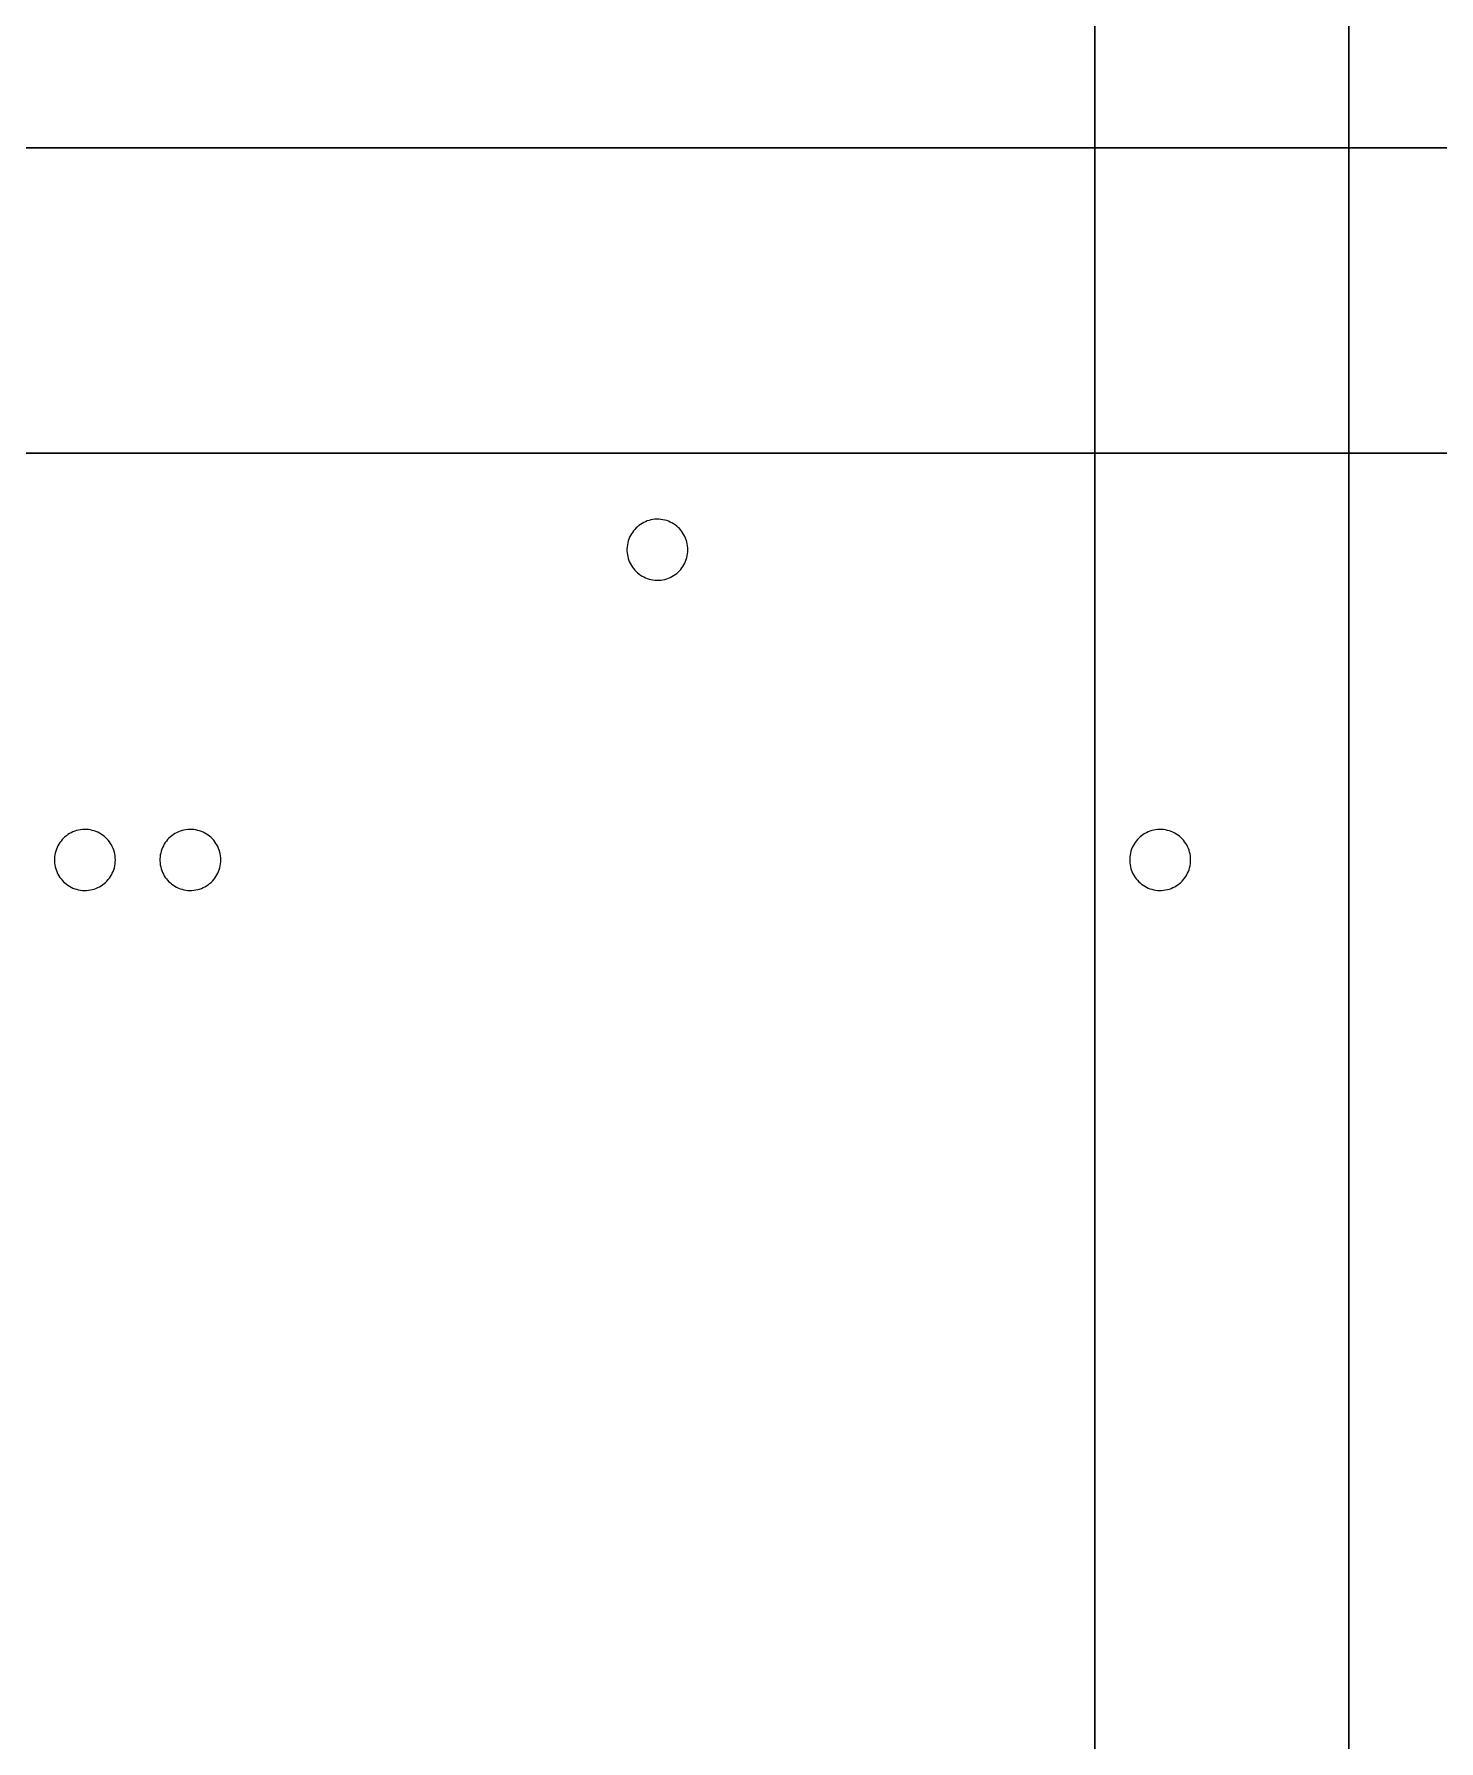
# Model space of a CAD drawing. Header units: metres. Extents: x 0 to 2800, y 0 to 2000.
# Drawn here: x 220.3 to 292.6, y 263.6 to 351.5 of the extents above; entities that cross this region are included whole.
import ezdxf

# ---------------------------------------------------------------- set-up
doc = ezdxf.new("R2010")
doc.units = ezdxf.units.M

msp = doc.modelspace()

# ---------------------------------------------------------------- linework, layer by layer
for points in [[(274.909, 167.9), (274.909, 183.014), (274.909, 198.128), (274.909, 213.242), (274.909, 228.356), (274.909, 243.47), (274.909, 258.584), (274.909, 273.698), (274.909, 288.812), (274.909, 303.926), (274.909, 319.04), (274.909, 334.154), (274.909, 349.268), (274.909, 364.382)], [(274.909, 167.9), (274.909, 183.014), (274.909, 198.128), (274.909, 213.242), (274.909, 228.356), (274.909, 243.47), (274.909, 258.584), (274.909, 273.698), (274.909, 288.812), (274.909, 303.926), (274.909, 319.04), (274.909, 334.154), (274.909, 349.268), (274.909, 364.382)], [(274.909, 167.9), (274.909, 183.014), (274.909, 198.128), (274.909, 213.242), (274.909, 228.356), (274.909, 243.47), (274.909, 258.584), (274.909, 273.698), (274.909, 288.812), (274.909, 303.926), (274.909, 319.04), (274.909, 334.154), (274.909, 349.268), (274.909, 364.382)], [(274.909, 167.9), (274.909, 183.014), (274.909, 198.128), (274.909, 213.242), (274.909, 228.356), (274.909, 243.47), (274.909, 258.584), (274.909, 273.698), (274.909, 288.812), (274.909, 303.926), (274.909, 319.04), (274.909, 334.154), (274.909, 349.268), (274.909, 364.382)], [(288, 363.636), (288, 334.545), (288, 305.455), (288, 276.364), (288, 247.273), (288, 218.182), (288, 189.091), (288, 160)], [(288, 363.636), (288, 334.545), (288, 305.455), (288, 276.364), (288, 247.273), (288, 218.182), (288, 189.091), (288, 160)], [(288, 363.636), (288, 334.545), (288, 305.455), (288, 276.364), (288, 247.273), (288, 218.182), (288, 189.091), (288, 160)], [(288, 363.636), (288, 334.545), (288, 305.455), (288, 276.364), (288, 247.273), (288, 218.182), (288, 189.091), (288, 160)], [(288, 160.887), (288, 177.513), (288, 194.138), (288, 210.764), (288, 227.389), (288, 244.015), (288, 260.64), (288, 277.265), (288, 293.891), (288, 310.516), (288, 327.142), (288, 343.767), (288, 360.393)], [(288, 160.887), (288, 177.513), (288, 194.138), (288, 210.764), (288, 227.389), (288, 244.015), (288, 260.64), (288, 277.265), (288, 293.891), (288, 310.516), (288, 327.142), (288, 343.767), (288, 360.393)], [(288, 357.447), (288, 340.822), (288, 324.196), (288, 307.571), (288, 290.945), (288, 274.32), (288, 257.695), (288, 241.069), (288, 224.444), (288, 207.818), (288, 191.193), (288, 174.567)], [(288, 357.447), (288, 340.822), (288, 324.196), (288, 307.571), (288, 290.945), (288, 274.32), (288, 257.695), (288, 241.069), (288, 224.444), (288, 207.818), (288, 191.193), (288, 174.567)], [(288, 357.447), (288, 340.822), (288, 324.196), (288, 307.571), (288, 290.945), (288, 274.32), (288, 257.695), (288, 241.069), (288, 224.444), (288, 207.818), (288, 191.193), (288, 174.567)], [(288, 357.447), (288, 340.822), (288, 324.196), (288, 307.571), (288, 290.945), (288, 274.32), (288, 257.695), (288, 241.069), (288, 224.444), (288, 207.818), (288, 191.193), (288, 174.567)], [(274.909, 353.447), (274.909, 343.622), (274.909, 333.797), (274.909, 323.973), (274.909, 314.148), (274.909, 304.323), (274.909, 294.498), (274.909, 284.673), (274.909, 274.849), (274.909, 265.024), (274.909, 255.199), (274.909, 245.374), (274.909, 235.549), (274.909, 225.725), (274.909, 215.9), (274.909, 206.075), (274.909, 196.25), (274.909, 186.425), (274.909, 176.601), (274.909, 166.776)], [(274.909, 166.776), (274.909, 176.601), (274.909, 186.425), (274.909, 196.25), (274.909, 206.075), (274.909, 215.9), (274.909, 225.725), (274.909, 235.549), (274.909, 245.374), (274.909, 255.199), (274.909, 265.024), (274.909, 274.849), (274.909, 284.673), (274.909, 294.498), (274.909, 304.323), (274.909, 314.148), (274.909, 323.973), (274.909, 333.797), (274.909, 343.622), (274.909, 353.447)], [(274.909, 353.447), (274.909, 343.622), (274.909, 333.797), (274.909, 323.973), (274.909, 314.148), (274.909, 304.323), (274.909, 294.498), (274.909, 284.673), (274.909, 274.849), (274.909, 265.024), (274.909, 255.199), (274.909, 245.374), (274.909, 235.549), (274.909, 225.725), (274.909, 215.9), (274.909, 206.075), (274.909, 196.25), (274.909, 186.425), (274.909, 176.601), (274.909, 166.776)], [(274.909, 166.776), (274.909, 176.601), (274.909, 186.425), (274.909, 196.25), (274.909, 206.075), (274.909, 215.9), (274.909, 225.725), (274.909, 235.549), (274.909, 245.374), (274.909, 255.199), (274.909, 265.024), (274.909, 274.849), (274.909, 284.673), (274.909, 294.498), (274.909, 304.323), (274.909, 314.148), (274.909, 323.973), (274.909, 333.797), (274.909, 343.622), (274.909, 353.447)], [(0, 0), (29.091, 0), (58.182, 0), (87.273, 0), (116.364, 0), (145.455, 0), (174.545, 0), (203.636, 0), (232.727, 0), (261.818, 0), (288, 2.909), (288, 32), (288, 61.091), (288, 90.182), (288, 119.273), (288, 148.364), (288, 177.455), (288, 206.545), (288, 235.636), (288, 264.727), (288, 293.818), (288, 322.909), (288, 352)], [(0, 0), (29.091, 0), (58.182, 0), (87.273, 0), (116.364, 0), (145.455, 0), (174.545, 0), (203.636, 0), (232.727, 0), (261.818, 0), (288, 2.909), (288, 32), (288, 61.091), (288, 90.182), (288, 119.273), (288, 148.364), (288, 177.455), (288, 206.545), (288, 235.636), (288, 264.727), (288, 293.818), (288, 322.909), (288, 352)], [(0, 345.6), (15.36, 345.6), (30.72, 345.6), (46.08, 345.6), (61.44, 345.6), (76.8, 345.6), (92.16, 345.6), (107.52, 345.6), (122.88, 345.6), (138.24, 345.6), (153.6, 345.6), (168.96, 345.6), (184.32, 345.6), (199.68, 345.6), (215.04, 345.6), (230.4, 345.6), (245.76, 345.6), (261.12, 345.6), (276.48, 345.6), (291.84, 345.6), (307.2, 345.6)], [(0, 345.6), (15.36, 345.6), (30.72, 345.6), (46.08, 345.6), (61.44, 345.6), (76.8, 345.6), (92.16, 345.6), (107.52, 345.6), (122.88, 345.6), (138.24, 345.6), (153.6, 345.6), (168.96, 345.6), (184.32, 345.6), (199.68, 345.6), (215.04, 345.6), (230.4, 345.6), (245.76, 345.6), (261.12, 345.6), (276.48, 345.6), (291.84, 345.6), (307.2, 345.6)], [(0, 345.6), (15.36, 345.6), (30.72, 345.6), (46.08, 345.6), (61.44, 345.6), (76.8, 345.6), (92.16, 345.6), (107.52, 345.6), (122.88, 345.6), (138.24, 345.6), (153.6, 345.6), (168.96, 345.6), (184.32, 345.6), (199.68, 345.6), (215.04, 345.6), (230.4, 345.6), (245.76, 345.6), (261.12, 345.6), (276.48, 345.6), (291.84, 345.6), (307.2, 345.6)], [(0, 345.6), (15.36, 345.6), (30.72, 345.6), (46.08, 345.6), (61.44, 345.6), (76.8, 345.6), (92.16, 345.6), (107.52, 345.6), (122.88, 345.6), (138.24, 345.6), (153.6, 345.6), (168.96, 345.6), (184.32, 345.6), (199.68, 345.6), (215.04, 345.6), (230.4, 345.6), (245.76, 345.6), (261.12, 345.6), (276.48, 345.6), (291.84, 345.6), (307.2, 345.6)], [(0, 345.6), (26.749, 345.6), (53.498, 345.6), (80.247, 345.6), (106.996, 345.6), (133.745, 345.6), (160.495, 345.6), (187.244, 345.6), (213.993, 345.6), (240.742, 345.6), (267.491, 345.6), (294.24, 345.6), (320.989, 345.6), (347.738, 345.6), (374.487, 345.6), (401.236, 345.6), (427.985, 345.6), (454.735, 345.6), (481.484, 345.6)], [(0, 345.6), (26.749, 345.6), (53.498, 345.6), (80.247, 345.6), (106.996, 345.6), (133.745, 345.6), (160.495, 345.6), (187.244, 345.6), (213.993, 345.6), (240.742, 345.6), (267.491, 345.6), (294.24, 345.6), (320.989, 345.6), (347.738, 345.6), (374.487, 345.6), (401.236, 345.6), (427.985, 345.6), (454.735, 345.6), (481.484, 345.6)], [(296.378, 345.6), (269.629, 345.6), (242.88, 345.6), (216.131, 345.6), (189.382, 345.6), (162.633, 345.6), (135.884, 345.6), (109.135, 345.6), (82.385, 345.6), (55.636, 345.6), (28.887, 345.6), (2.138, 345.6), (0, 320.989), (0, 294.24), (0, 267.491), (0, 240.742), (0, 213.993), (0, 187.244), (0, 160.495)], [(0, 345.6), (15.36, 345.6), (30.72, 345.6), (46.08, 345.6), (61.44, 345.6), (76.8, 345.6), (92.16, 345.6), (107.52, 345.6), (122.88, 345.6), (138.24, 345.6), (153.6, 345.6), (168.96, 345.6), (184.32, 345.6), (199.68, 345.6), (215.04, 345.6), (230.4, 345.6), (245.76, 345.6), (261.12, 345.6), (276.48, 345.6), (291.84, 345.6), (307.2, 345.6)], [(0, 345.6), (15.36, 345.6), (30.72, 345.6), (46.08, 345.6), (61.44, 345.6), (76.8, 345.6), (92.16, 345.6), (107.52, 345.6), (122.88, 345.6), (138.24, 345.6), (153.6, 345.6), (168.96, 345.6), (184.32, 345.6), (199.68, 345.6), (215.04, 345.6), (230.4, 345.6), (245.76, 345.6), (261.12, 345.6), (276.48, 345.6), (291.84, 345.6), (307.2, 345.6)], [(0, 345.6), (15.36, 345.6), (30.72, 345.6), (46.08, 345.6), (61.44, 345.6), (76.8, 345.6), (92.16, 345.6), (107.52, 345.6), (122.88, 345.6), (138.24, 345.6), (153.6, 345.6), (168.96, 345.6), (184.32, 345.6), (199.68, 345.6), (215.04, 345.6), (230.4, 345.6), (245.76, 345.6), (261.12, 345.6), (276.48, 345.6), (291.84, 345.6), (307.2, 345.6)], [(0, 345.6), (15.36, 345.6), (30.72, 345.6), (46.08, 345.6), (61.44, 345.6), (76.8, 345.6), (92.16, 345.6), (107.52, 345.6), (122.88, 345.6), (138.24, 345.6), (153.6, 345.6), (168.96, 345.6), (184.32, 345.6), (199.68, 345.6), (215.04, 345.6), (230.4, 345.6), (245.76, 345.6), (261.12, 345.6), (276.48, 345.6), (291.84, 345.6), (307.2, 345.6)], [(0, 345.6), (15.36, 345.6), (30.72, 345.6), (46.08, 345.6), (61.44, 345.6), (76.8, 345.6), (92.16, 345.6), (107.52, 345.6), (122.88, 345.6), (138.24, 345.6), (153.6, 345.6), (168.96, 345.6), (184.32, 345.6), (199.68, 345.6), (215.04, 345.6), (230.4, 345.6), (245.76, 345.6), (261.12, 345.6), (276.48, 345.6), (291.84, 345.6), (307.2, 345.6)], [(0, 345.6), (15.36, 345.6), (30.72, 345.6), (46.08, 345.6), (61.44, 345.6), (76.8, 345.6), (92.16, 345.6), (107.52, 345.6), (122.88, 345.6), (138.24, 345.6), (153.6, 345.6), (168.96, 345.6), (184.32, 345.6), (199.68, 345.6), (215.04, 345.6), (230.4, 345.6), (245.76, 345.6), (261.12, 345.6), (276.48, 345.6), (291.84, 345.6), (307.2, 345.6)], [(0, 345.6), (15.36, 345.6), (30.72, 345.6), (46.08, 345.6), (61.44, 345.6), (76.8, 345.6), (92.16, 345.6), (107.52, 345.6), (122.88, 345.6), (138.24, 345.6), (153.6, 345.6), (168.96, 345.6), (184.32, 345.6), (199.68, 345.6), (215.04, 345.6), (230.4, 345.6), (245.76, 345.6), (261.12, 345.6), (276.48, 345.6), (291.84, 345.6), (307.2, 345.6)], [(0, 345.6), (15.36, 345.6), (30.72, 345.6), (46.08, 345.6), (61.44, 345.6), (76.8, 345.6), (92.16, 345.6), (107.52, 345.6), (122.88, 345.6), (138.24, 345.6), (153.6, 345.6), (168.96, 345.6), (184.32, 345.6), (199.68, 345.6), (215.04, 345.6), (230.4, 345.6), (245.76, 345.6), (261.12, 345.6), (276.48, 345.6), (291.84, 345.6), (307.2, 345.6)], [(299.52, 345.6), (284.16, 345.6), (268.8, 345.6), (253.44, 345.6), (238.08, 345.6), (222.72, 345.6), (207.36, 345.6), (192, 345.6), (176.64, 345.6), (161.28, 345.6), (145.92, 345.6)], [(299.52, 345.6), (284.16, 345.6), (268.8, 345.6), (253.44, 345.6), (238.08, 345.6), (222.72, 345.6), (207.36, 345.6), (192, 345.6), (176.64, 345.6), (161.28, 345.6), (145.92, 345.6)], [(299.52, 345.6), (284.16, 345.6), (268.8, 345.6), (253.44, 345.6), (238.08, 345.6), (222.72, 345.6), (207.36, 345.6), (192, 345.6), (176.64, 345.6), (161.28, 345.6), (145.92, 345.6)], [(299.52, 345.6), (284.16, 345.6), (268.8, 345.6), (253.44, 345.6), (238.08, 345.6), (222.72, 345.6), (207.36, 345.6), (192, 345.6), (176.64, 345.6), (161.28, 345.6), (145.92, 345.6)], [(299.52, 345.6), (284.16, 345.6), (268.8, 345.6), (253.44, 345.6), (238.08, 345.6), (222.72, 345.6), (207.36, 345.6), (192, 345.6), (176.64, 345.6), (161.28, 345.6), (145.92, 345.6)], [(299.52, 345.6), (284.16, 345.6), (268.8, 345.6), (253.44, 345.6), (238.08, 345.6), (222.72, 345.6), (207.36, 345.6), (192, 345.6), (176.64, 345.6), (161.28, 345.6), (145.92, 345.6)], [(298.124, 329.891), (284.16, 329.891), (270.196, 329.891), (256.233, 329.891), (242.269, 329.891), (228.305, 329.891), (214.342, 329.891), (200.378, 329.891), (186.415, 329.891), (172.451, 329.891), (158.487, 329.891), (144.524, 329.891), (130.56, 329.891), (116.596, 329.891), (102.633, 329.891), (88.669, 329.891), (74.705, 329.891), (60.742, 329.891), (46.778, 329.891), (32.815, 329.891), (18.851, 329.891)], [(298.124, 329.891), (284.16, 329.891), (270.196, 329.891), (256.233, 329.891), (242.269, 329.891), (228.305, 329.891), (214.342, 329.891), (200.378, 329.891), (186.415, 329.891), (172.451, 329.891), (158.487, 329.891), (144.524, 329.891), (130.56, 329.891), (116.596, 329.891), (102.633, 329.891), (88.669, 329.891), (74.705, 329.891), (60.742, 329.891), (46.778, 329.891), (32.815, 329.891), (18.851, 329.891)], [(44.476, 329.891), (62.447, 329.891), (80.417, 329.891), (98.387, 329.891), (116.357, 329.891), (134.328, 329.891), (152.298, 329.891), (170.268, 329.891), (188.238, 329.891), (206.209, 329.891), (224.179, 329.891), (242.149, 329.891), (260.119, 329.891), (278.09, 329.891), (296.06, 329.891)], [(296.06, 329.891), (278.09, 329.891), (260.119, 329.891), (242.149, 329.891), (224.179, 329.891), (206.209, 329.891), (188.238, 329.891), (170.268, 329.891), (152.298, 329.891), (134.328, 329.891), (116.357, 329.891), (98.387, 329.891), (80.417, 329.891), (62.447, 329.891), (44.476, 329.891)], [(301.752, 329.891), (277.435, 329.891), (253.118, 329.891), (228.8, 329.891), (204.483, 329.891), (180.166, 329.891), (155.848, 329.891), (131.531, 329.891), (107.214, 329.891), (82.896, 329.891), (58.579, 329.891), (44.476, 319.676), (44.476, 295.359), (44.476, 271.041), (44.476, 246.724), (44.476, 222.407), (44.476, 198.089), (44.476, 173.772)], [(44.476, 329.891), (68.794, 329.891), (93.111, 329.891), (117.428, 329.891), (141.746, 329.891), (166.063, 329.891), (190.38, 329.891), (214.698, 329.891), (239.015, 329.891), (263.333, 329.891), (287.65, 329.891), (311.967, 329.891), (336.285, 329.891), (360.602, 329.891), (384.919, 329.891), (409.237, 329.891), (433.554, 329.891), (457.871, 329.891), (482.189, 329.891)], [(140.715, 329.891), (148.332, 329.891), (155.948, 329.891), (163.565, 329.891), (171.181, 329.891), (178.798, 329.891), (186.415, 329.891), (194.031, 329.891), (201.648, 329.891), (209.264, 329.891), (216.881, 329.891), (224.497, 329.891), (232.114, 329.891), (239.73, 329.891), (247.347, 329.891), (254.963, 329.891), (262.58, 329.891), (270.196, 329.891), (277.813, 329.891), (285.429, 329.891), (293.046, 329.891)], [(293.046, 329.891), (285.429, 329.891), (277.813, 329.891), (270.196, 329.891), (262.58, 329.891), (254.963, 329.891), (247.347, 329.891), (239.73, 329.891), (232.114, 329.891), (224.497, 329.891), (216.881, 329.891), (209.264, 329.891), (201.648, 329.891), (194.031, 329.891), (186.415, 329.891), (178.798, 329.891), (171.181, 329.891), (163.565, 329.891), (155.948, 329.891), (148.332, 329.891), (140.715, 329.891)], [(296.854, 329.891), (289.238, 329.891), (281.621, 329.891), (274.005, 329.891), (266.388, 329.891), (258.772, 329.891), (251.155, 329.891), (243.539, 329.891), (235.922, 329.891), (228.305, 329.891), (220.689, 329.891), (213.072, 329.891), (205.456, 329.891), (197.839, 329.891), (190.223, 329.891), (182.606, 329.891), (174.99, 329.891), (167.373, 329.891), (159.757, 329.891), (152.14, 329.891), (144.524, 329.891)], [(144.524, 329.891), (152.14, 329.891), (159.757, 329.891), (167.373, 329.891), (174.99, 329.891), (182.606, 329.891), (190.223, 329.891), (197.839, 329.891), (205.456, 329.891), (213.072, 329.891), (220.689, 329.891), (228.305, 329.891), (235.922, 329.891), (243.539, 329.891), (251.155, 329.891), (258.772, 329.891), (266.388, 329.891), (274.005, 329.891), (281.621, 329.891), (289.238, 329.891), (296.854, 329.891)], [(144.524, 329.891), (158.487, 329.891), (172.451, 329.891), (186.415, 329.891), (200.378, 329.891), (214.342, 329.891), (228.305, 329.891), (242.269, 329.891), (256.233, 329.891), (270.196, 329.891), (284.16, 329.891), (298.124, 329.891)], [(144.524, 329.891), (158.487, 329.891), (172.451, 329.891), (186.415, 329.891), (200.378, 329.891), (214.342, 329.891), (228.305, 329.891), (242.269, 329.891), (256.233, 329.891), (270.196, 329.891), (284.16, 329.891), (298.124, 329.891)], [(144.524, 329.891), (158.487, 329.891), (172.451, 329.891), (186.415, 329.891), (200.378, 329.891), (214.342, 329.891), (228.305, 329.891), (242.269, 329.891), (256.233, 329.891), (270.196, 329.891), (284.16, 329.891), (298.124, 329.891)], [(296.854, 329.891), (289.238, 329.891), (281.621, 329.891), (274.005, 329.891), (266.388, 329.891), (258.772, 329.891), (251.155, 329.891), (243.539, 329.891), (235.922, 329.891), (228.305, 329.891), (220.689, 329.891), (213.072, 329.891), (205.456, 329.891), (197.839, 329.891), (190.223, 329.891), (182.606, 329.891), (174.99, 329.891), (167.373, 329.891), (159.757, 329.891), (152.14, 329.891), (144.524, 329.891)], [(144.524, 329.891), (152.14, 329.891), (159.757, 329.891), (167.373, 329.891), (174.99, 329.891), (182.606, 329.891), (190.223, 329.891), (197.839, 329.891), (205.456, 329.891), (213.072, 329.891), (220.689, 329.891), (228.305, 329.891), (235.922, 329.891), (243.539, 329.891), (251.155, 329.891), (258.772, 329.891), (266.388, 329.891), (274.005, 329.891), (281.621, 329.891), (289.238, 329.891), (296.854, 329.891)], [(144.524, 329.891), (158.487, 329.891), (172.451, 329.891), (186.415, 329.891), (200.378, 329.891), (214.342, 329.891), (228.305, 329.891), (242.269, 329.891), (256.233, 329.891), (270.196, 329.891), (284.16, 329.891), (298.124, 329.891)], [(296.854, 329.891), (289.238, 329.891), (281.621, 329.891), (274.005, 329.891), (266.388, 329.891), (258.772, 329.891), (251.155, 329.891), (243.539, 329.891), (235.922, 329.891), (228.305, 329.891), (220.689, 329.891), (213.072, 329.891), (205.456, 329.891), (197.839, 329.891), (190.223, 329.891), (182.606, 329.891), (174.99, 329.891), (167.373, 329.891), (159.757, 329.891), (152.14, 329.891), (144.524, 329.891)], [(144.524, 329.891), (152.14, 329.891), (159.757, 329.891), (167.373, 329.891), (174.99, 329.891), (182.606, 329.891), (190.223, 329.891), (197.839, 329.891), (205.456, 329.891), (213.072, 329.891), (220.689, 329.891), (228.305, 329.891), (235.922, 329.891), (243.539, 329.891), (251.155, 329.891), (258.772, 329.891), (266.388, 329.891), (274.005, 329.891), (281.621, 329.891), (289.238, 329.891), (296.854, 329.891)], [(144.524, 329.891), (158.487, 329.891), (172.451, 329.891), (186.415, 329.891), (200.378, 329.891), (214.342, 329.891), (228.305, 329.891), (242.269, 329.891), (256.233, 329.891), (270.196, 329.891), (284.16, 329.891), (298.124, 329.891)], [(144.524, 329.891), (158.487, 329.891), (172.451, 329.891), (186.415, 329.891), (200.378, 329.891), (214.342, 329.891), (228.305, 329.891), (242.269, 329.891), (256.233, 329.891), (270.196, 329.891), (284.16, 329.891), (298.124, 329.891)], [(296.854, 329.891), (289.238, 329.891), (281.621, 329.891), (274.005, 329.891), (266.388, 329.891), (258.772, 329.891), (251.155, 329.891), (243.539, 329.891), (235.922, 329.891), (228.305, 329.891), (220.689, 329.891), (213.072, 329.891), (205.456, 329.891), (197.839, 329.891), (190.223, 329.891), (182.606, 329.891), (174.99, 329.891), (167.373, 329.891), (159.757, 329.891), (152.14, 329.891), (144.524, 329.891)], [(144.524, 329.891), (152.14, 329.891), (159.757, 329.891), (167.373, 329.891), (174.99, 329.891), (182.606, 329.891), (190.223, 329.891), (197.839, 329.891), (205.456, 329.891), (213.072, 329.891), (220.689, 329.891), (228.305, 329.891), (235.922, 329.891), (243.539, 329.891), (251.155, 329.891), (258.772, 329.891), (266.388, 329.891), (274.005, 329.891), (281.621, 329.891), (289.238, 329.891), (296.854, 329.891)], [(144.524, 329.891), (158.487, 329.891), (172.451, 329.891), (186.415, 329.891), (200.378, 329.891), (214.342, 329.891), (228.305, 329.891), (242.269, 329.891), (256.233, 329.891), (270.196, 329.891), (284.16, 329.891), (298.124, 329.891)], [(144.524, 329.891), (158.487, 329.891), (172.451, 329.891), (186.415, 329.891), (200.378, 329.891), (214.342, 329.891), (228.305, 329.891), (242.269, 329.891), (256.233, 329.891), (270.196, 329.891), (284.16, 329.891), (298.124, 329.891)], [(296.854, 329.891), (289.238, 329.891), (281.621, 329.891), (274.005, 329.891), (266.388, 329.891), (258.772, 329.891), (251.155, 329.891), (243.539, 329.891), (235.922, 329.891), (228.305, 329.891), (220.689, 329.891), (213.072, 329.891), (205.456, 329.891), (197.839, 329.891), (190.223, 329.891), (182.606, 329.891), (174.99, 329.891), (167.373, 329.891), (159.757, 329.891), (152.14, 329.891), (144.524, 329.891)], [(144.524, 329.891), (152.14, 329.891), (159.757, 329.891), (167.373, 329.891), (174.99, 329.891), (182.606, 329.891), (190.223, 329.891), (197.839, 329.891), (205.456, 329.891), (213.072, 329.891), (220.689, 329.891), (228.305, 329.891), (235.922, 329.891), (243.539, 329.891), (251.155, 329.891), (258.772, 329.891), (266.388, 329.891), (274.005, 329.891), (281.621, 329.891), (289.238, 329.891), (296.854, 329.891)], [(144.524, 329.891), (158.487, 329.891), (172.451, 329.891), (186.415, 329.891), (200.378, 329.891), (214.342, 329.891), (228.305, 329.891), (242.269, 329.891), (256.233, 329.891), (270.196, 329.891), (284.16, 329.891), (298.124, 329.891)], [(144.524, 329.891), (158.487, 329.891), (172.451, 329.891), (186.415, 329.891), (200.378, 329.891), (214.342, 329.891), (228.305, 329.891), (242.269, 329.891), (256.233, 329.891), (270.196, 329.891), (284.16, 329.891), (298.124, 329.891)], [(253.964, 324.916), (253.961, 325.021), (253.951, 325.123), (253.934, 325.224), (253.912, 325.322), (253.883, 325.418), (253.848, 325.511), (253.808, 325.601), (253.762, 325.688), (253.712, 325.772), (253.656, 325.852), (253.595, 325.928), (253.53, 326.001), (253.461, 326.069), (253.388, 326.133), (253.31, 326.193), (253.229, 326.247), (253.145, 326.297), (253.057, 326.341), (252.966, 326.38), (252.873, 326.413), (252.776, 326.441), (252.678, 326.462), (252.577, 326.477), (252.474, 326.485), (252.369, 326.487), (252.266, 326.482), (252.164, 326.47), (252.064, 326.452), (251.967, 326.428), (251.872, 326.397), (251.779, 326.361), (251.69, 326.32), (251.604, 326.273), (251.521, 326.221), (251.442, 326.164), (251.366, 326.102), (251.295, 326.036), (251.228, 325.965), (251.165, 325.891), (251.107, 325.812), (251.054, 325.73), (251.005, 325.645), (250.962, 325.556), (250.925, 325.465), (250.893, 325.37), (250.868, 325.273), (250.848, 325.174), (250.835, 325.072), (250.828, 324.969), (250.828, 324.864), (250.835, 324.761), (250.848, 324.659), (250.868, 324.56), (250.893, 324.463), (250.925, 324.368), (250.962, 324.277), (251.005, 324.188), (251.054, 324.102), (251.107, 324.02), (251.165, 323.942), (251.228, 323.867), (251.295, 323.797), (251.366, 323.731), (251.442, 323.669), (251.521, 323.612), (251.604, 323.56), (251.69, 323.513), (251.779, 323.471), (251.872, 323.435), (251.967, 323.405), (252.064, 323.381), (252.164, 323.362), (252.266, 323.351), (252.369, 323.346), (252.474, 323.347), (252.577, 323.356), (252.678, 323.371), (252.776, 323.392), (252.873, 323.419), (252.966, 323.453), (253.057, 323.491), (253.145, 323.536), (253.229, 323.585), (253.31, 323.64), (253.388, 323.699), (253.461, 323.763), (253.53, 323.832), (253.595, 323.904), (253.656, 323.981), (253.712, 324.061), (253.762, 324.145), (253.808, 324.232), (253.848, 324.322), (253.883, 324.415), (253.912, 324.511), (253.934, 324.609), (253.951, 324.71), (253.961, 324.812), (253.964, 324.916)], [(253.964, 324.916), (253.961, 325.021), (253.951, 325.123), (253.934, 325.224), (253.912, 325.322), (253.883, 325.418), (253.848, 325.511), (253.808, 325.601), (253.762, 325.688), (253.712, 325.772), (253.656, 325.852), (253.595, 325.928), (253.53, 326.001), (253.461, 326.069), (253.388, 326.133), (253.31, 326.193), (253.229, 326.247), (253.145, 326.297), (253.057, 326.341), (252.966, 326.38), (252.873, 326.413), (252.776, 326.441), (252.678, 326.462), (252.577, 326.477), (252.474, 326.485), (252.369, 326.487), (252.266, 326.482), (252.164, 326.47), (252.064, 326.452), (251.967, 326.428), (251.872, 326.397), (251.779, 326.361), (251.69, 326.32), (251.604, 326.273), (251.521, 326.221), (251.442, 326.164), (251.366, 326.102), (251.295, 326.036), (251.228, 325.965), (251.165, 325.891), (251.107, 325.812), (251.054, 325.73), (251.005, 325.645), (250.962, 325.556), (250.925, 325.465), (250.893, 325.37), (250.868, 325.273), (250.848, 325.174), (250.835, 325.072), (250.828, 324.969), (250.828, 324.864), (250.835, 324.761), (250.848, 324.659), (250.868, 324.56), (250.893, 324.463), (250.925, 324.368), (250.962, 324.277), (251.005, 324.188), (251.054, 324.102), (251.107, 324.02), (251.165, 323.942), (251.228, 323.867), (251.295, 323.797), (251.366, 323.731), (251.442, 323.669), (251.521, 323.612), (251.604, 323.56), (251.69, 323.513), (251.779, 323.471), (251.872, 323.435), (251.967, 323.405), (252.064, 323.381), (252.164, 323.362), (252.266, 323.351), (252.369, 323.346), (252.474, 323.347), (252.577, 323.356), (252.678, 323.371), (252.776, 323.392), (252.873, 323.419), (252.966, 323.453), (253.057, 323.491), (253.145, 323.536), (253.229, 323.585), (253.31, 323.64), (253.388, 323.699), (253.461, 323.763), (253.53, 323.832), (253.595, 323.904), (253.656, 323.981), (253.712, 324.061), (253.762, 324.145), (253.808, 324.232), (253.848, 324.322), (253.883, 324.415), (253.912, 324.511), (253.934, 324.609), (253.951, 324.71), (253.961, 324.812), (253.964, 324.916)], [(253.964, 324.916), (253.961, 325.021), (253.951, 325.123), (253.934, 325.224), (253.912, 325.322), (253.883, 325.418), (253.848, 325.511), (253.808, 325.601), (253.762, 325.688), (253.712, 325.772), (253.656, 325.852), (253.595, 325.928), (253.53, 326.001), (253.461, 326.069), (253.388, 326.133), (253.31, 326.193), (253.229, 326.247), (253.145, 326.297), (253.057, 326.341), (252.966, 326.38), (252.873, 326.413), (252.776, 326.441), (252.678, 326.462), (252.577, 326.477), (252.474, 326.485), (252.369, 326.487), (252.266, 326.482), (252.164, 326.47), (252.064, 326.452), (251.967, 326.428), (251.872, 326.397), (251.779, 326.361), (251.69, 326.32), (251.604, 326.273), (251.521, 326.221), (251.442, 326.164), (251.366, 326.102), (251.295, 326.036), (251.228, 325.965), (251.165, 325.891), (251.107, 325.812), (251.054, 325.73), (251.005, 325.645), (250.962, 325.556), (250.925, 325.465), (250.893, 325.37), (250.868, 325.273), (250.848, 325.174), (250.835, 325.072), (250.828, 324.969), (250.828, 324.864), (250.835, 324.761), (250.848, 324.659), (250.868, 324.56), (250.893, 324.463), (250.925, 324.368), (250.962, 324.277), (251.005, 324.188), (251.054, 324.102), (251.107, 324.02), (251.165, 323.942), (251.228, 323.867), (251.295, 323.797), (251.366, 323.731), (251.442, 323.669), (251.521, 323.612), (251.604, 323.56), (251.69, 323.513), (251.779, 323.471), (251.872, 323.435), (251.967, 323.405), (252.064, 323.381), (252.164, 323.362), (252.266, 323.351), (252.369, 323.346), (252.474, 323.347), (252.577, 323.356), (252.678, 323.371), (252.776, 323.392), (252.873, 323.419), (252.966, 323.453), (253.057, 323.491), (253.145, 323.536), (253.229, 323.585), (253.31, 323.64), (253.388, 323.699), (253.461, 323.763), (253.53, 323.832), (253.595, 323.904), (253.656, 323.981), (253.712, 324.061), (253.762, 324.145), (253.808, 324.232), (253.848, 324.322), (253.883, 324.415), (253.912, 324.511), (253.934, 324.609), (253.951, 324.71), (253.961, 324.812), (253.964, 324.916)], [(253.964, 324.916), (253.961, 325.021), (253.951, 325.123), (253.934, 325.224), (253.912, 325.322), (253.883, 325.418), (253.848, 325.511), (253.808, 325.601), (253.762, 325.688), (253.712, 325.772), (253.656, 325.852), (253.595, 325.928), (253.53, 326.001), (253.461, 326.069), (253.388, 326.133), (253.31, 326.193), (253.229, 326.247), (253.145, 326.297), (253.057, 326.341), (252.966, 326.38), (252.873, 326.413), (252.776, 326.441), (252.678, 326.462), (252.577, 326.477), (252.474, 326.485), (252.369, 326.487), (252.266, 326.482), (252.164, 326.47), (252.064, 326.452), (251.967, 326.428), (251.872, 326.397), (251.779, 326.361), (251.69, 326.32), (251.604, 326.273), (251.521, 326.221), (251.442, 326.164), (251.366, 326.102), (251.295, 326.036), (251.228, 325.965), (251.165, 325.891), (251.107, 325.812), (251.054, 325.73), (251.005, 325.645), (250.962, 325.556), (250.925, 325.465), (250.893, 325.37), (250.868, 325.273), (250.848, 325.174), (250.835, 325.072), (250.828, 324.969), (250.828, 324.864), (250.835, 324.761), (250.848, 324.659), (250.868, 324.56), (250.893, 324.463), (250.925, 324.368), (250.962, 324.277), (251.005, 324.188), (251.054, 324.102), (251.107, 324.02), (251.165, 323.942), (251.228, 323.867), (251.295, 323.797), (251.366, 323.731), (251.442, 323.669), (251.521, 323.612), (251.604, 323.56), (251.69, 323.513), (251.779, 323.471), (251.872, 323.435), (251.967, 323.405), (252.064, 323.381), (252.164, 323.362), (252.266, 323.351), (252.369, 323.346), (252.474, 323.347), (252.577, 323.356), (252.678, 323.371), (252.776, 323.392), (252.873, 323.419), (252.966, 323.453), (253.057, 323.491), (253.145, 323.536), (253.229, 323.585), (253.31, 323.64), (253.388, 323.699), (253.461, 323.763), (253.53, 323.832), (253.595, 323.904), (253.656, 323.981), (253.712, 324.061), (253.762, 324.145), (253.808, 324.232), (253.848, 324.322), (253.883, 324.415), (253.912, 324.511), (253.934, 324.609), (253.951, 324.71), (253.961, 324.812), (253.964, 324.916)], [(253.964, 324.916), (253.961, 325.021), (253.951, 325.123), (253.934, 325.224), (253.912, 325.322), (253.883, 325.418), (253.848, 325.511), (253.808, 325.601), (253.762, 325.688), (253.712, 325.772), (253.656, 325.852), (253.595, 325.928), (253.53, 326.001), (253.461, 326.069), (253.388, 326.133), (253.31, 326.193), (253.229, 326.247), (253.145, 326.297), (253.057, 326.341), (252.966, 326.38), (252.873, 326.413), (252.776, 326.441), (252.678, 326.462), (252.577, 326.477), (252.474, 326.485), (252.369, 326.487), (252.266, 326.482), (252.164, 326.47), (252.064, 326.452), (251.967, 326.428), (251.872, 326.397), (251.779, 326.361), (251.69, 326.32), (251.604, 326.273), (251.521, 326.221), (251.442, 326.164), (251.366, 326.102), (251.295, 326.036), (251.228, 325.965), (251.165, 325.891), (251.107, 325.812), (251.054, 325.73), (251.005, 325.645), (250.962, 325.556), (250.925, 325.465), (250.893, 325.37), (250.868, 325.273), (250.848, 325.174), (250.835, 325.072), (250.828, 324.969), (250.828, 324.864), (250.835, 324.761), (250.848, 324.659), (250.868, 324.56), (250.893, 324.463), (250.925, 324.368), (250.962, 324.277), (251.005, 324.188), (251.054, 324.102), (251.107, 324.02), (251.165, 323.942), (251.228, 323.867), (251.295, 323.797), (251.366, 323.731), (251.442, 323.669), (251.521, 323.612), (251.604, 323.56), (251.69, 323.513), (251.779, 323.471), (251.872, 323.435), (251.967, 323.405), (252.064, 323.381), (252.164, 323.362), (252.266, 323.351), (252.369, 323.346), (252.474, 323.347), (252.577, 323.356), (252.678, 323.371), (252.776, 323.392), (252.873, 323.419), (252.966, 323.453), (253.057, 323.491), (253.145, 323.536), (253.229, 323.585), (253.31, 323.64), (253.388, 323.699), (253.461, 323.763), (253.53, 323.832), (253.595, 323.904), (253.656, 323.981), (253.712, 324.061), (253.762, 324.145), (253.808, 324.232), (253.848, 324.322), (253.883, 324.415), (253.912, 324.511), (253.934, 324.609), (253.951, 324.71), (253.961, 324.812), (253.964, 324.916)], [(253.964, 324.916), (253.961, 325.021), (253.951, 325.123), (253.934, 325.224), (253.912, 325.322), (253.883, 325.418), (253.848, 325.511), (253.808, 325.601), (253.762, 325.688), (253.712, 325.772), (253.656, 325.852), (253.595, 325.928), (253.53, 326.001), (253.461, 326.069), (253.388, 326.133), (253.31, 326.193), (253.229, 326.247), (253.145, 326.297), (253.057, 326.341), (252.966, 326.38), (252.873, 326.413), (252.776, 326.441), (252.678, 326.462), (252.577, 326.477), (252.474, 326.485), (252.369, 326.487), (252.266, 326.482), (252.164, 326.47), (252.064, 326.452), (251.967, 326.428), (251.872, 326.397), (251.779, 326.361), (251.69, 326.32), (251.604, 326.273), (251.521, 326.221), (251.442, 326.164), (251.366, 326.102), (251.295, 326.036), (251.228, 325.965), (251.165, 325.891), (251.107, 325.812), (251.054, 325.73), (251.005, 325.645), (250.962, 325.556), (250.925, 325.465), (250.893, 325.37), (250.868, 325.273), (250.848, 325.174), (250.835, 325.072), (250.828, 324.969), (250.828, 324.864), (250.835, 324.761), (250.848, 324.659), (250.868, 324.56), (250.893, 324.463), (250.925, 324.368), (250.962, 324.277), (251.005, 324.188), (251.054, 324.102), (251.107, 324.02), (251.165, 323.942), (251.228, 323.867), (251.295, 323.797), (251.366, 323.731), (251.442, 323.669), (251.521, 323.612), (251.604, 323.56), (251.69, 323.513), (251.779, 323.471), (251.872, 323.435), (251.967, 323.405), (252.064, 323.381), (252.164, 323.362), (252.266, 323.351), (252.369, 323.346), (252.474, 323.347), (252.577, 323.356), (252.678, 323.371), (252.776, 323.392), (252.873, 323.419), (252.966, 323.453), (253.057, 323.491), (253.145, 323.536), (253.229, 323.585), (253.31, 323.64), (253.388, 323.699), (253.461, 323.763), (253.53, 323.832), (253.595, 323.904), (253.656, 323.981), (253.712, 324.061), (253.762, 324.145), (253.808, 324.232), (253.848, 324.322), (253.883, 324.415), (253.912, 324.511), (253.934, 324.609), (253.951, 324.71), (253.961, 324.812), (253.964, 324.916)], [(224.485, 308.945), (224.482, 309.05), (224.472, 309.152), (224.455, 309.253), (224.433, 309.351), (224.404, 309.447), (224.369, 309.54), (224.329, 309.63), (224.283, 309.717), (224.233, 309.801), (224.177, 309.881), (224.116, 309.958), (224.051, 310.03), (223.982, 310.098), (223.909, 310.162), (223.831, 310.222), (223.75, 310.276), (223.666, 310.326), (223.578, 310.37), (223.487, 310.409), (223.393, 310.442), (223.297, 310.47), (223.199, 310.491), (223.098, 310.506), (222.995, 310.514), (222.89, 310.516), (222.787, 310.511), (222.685, 310.499), (222.585, 310.481), (222.487, 310.457), (222.393, 310.427), (222.3, 310.39), (222.211, 310.349), (222.125, 310.302), (222.042, 310.25), (221.963, 310.193), (221.887, 310.131), (221.816, 310.065), (221.749, 309.994), (221.686, 309.92), (221.628, 309.841), (221.575, 309.759), (221.526, 309.674), (221.483, 309.585), (221.446, 309.494), (221.414, 309.399), (221.388, 309.302), (221.369, 309.203), (221.355, 309.101), (221.349, 308.998), (221.349, 308.893), (221.355, 308.79), (221.369, 308.688), (221.388, 308.589), (221.414, 308.492), (221.446, 308.397), (221.483, 308.306), (221.526, 308.217), (221.575, 308.132), (221.628, 308.05), (221.686, 307.971), (221.749, 307.897), (221.816, 307.826), (221.887, 307.76), (221.963, 307.698), (222.042, 307.641), (222.125, 307.589), (222.211, 307.542), (222.3, 307.5), (222.393, 307.464), (222.487, 307.434), (222.585, 307.41), (222.685, 307.392), (222.787, 307.38), (222.89, 307.375), (222.995, 307.376), (223.098, 307.385), (223.199, 307.4), (223.297, 307.421), (223.393, 307.448), (223.487, 307.482), (223.578, 307.521), (223.666, 307.565), (223.75, 307.614), (223.831, 307.669), (223.909, 307.728), (223.982, 307.792), (224.051, 307.861), (224.116, 307.933), (224.177, 308.01), (224.233, 308.09), (224.283, 308.174), (224.329, 308.261), (224.369, 308.351), (224.404, 308.444), (224.433, 308.54), (224.455, 308.638), (224.472, 308.739), (224.482, 308.841), (224.485, 308.945)], [(229.917, 308.945), (229.913, 309.05), (229.903, 309.152), (229.887, 309.253), (229.864, 309.351), (229.835, 309.447), (229.8, 309.54), (229.76, 309.63), (229.715, 309.717), (229.664, 309.801), (229.608, 309.881), (229.547, 309.958), (229.482, 310.03), (229.413, 310.098), (229.34, 310.162), (229.262, 310.222), (229.181, 310.276), (229.096, 310.326), (229.009, 310.37), (228.918, 310.409), (228.824, 310.442), (228.728, 310.47), (228.629, 310.491), (228.528, 310.506), (228.425, 310.514), (228.321, 310.516), (228.217, 310.511), (228.115, 310.499), (228.015, 310.481), (227.918, 310.457), (227.822, 310.427), (227.73, 310.39), (227.641, 310.349), (227.555, 310.302), (227.472, 310.25), (227.392, 310.193), (227.317, 310.131), (227.246, 310.065), (227.178, 309.994), (227.115, 309.92), (227.057, 309.841), (227.004, 309.759), (226.956, 309.674), (226.913, 309.585), (226.875, 309.494), (226.844, 309.399), (226.818, 309.302), (226.798, 309.203), (226.785, 309.101), (226.778, 308.998), (226.778, 308.893), (226.785, 308.79), (226.798, 308.688), (226.818, 308.589), (226.844, 308.492), (226.875, 308.397), (226.913, 308.306), (226.956, 308.217), (227.004, 308.132), (227.057, 308.05), (227.115, 307.971), (227.178, 307.897), (227.246, 307.826), (227.317, 307.76), (227.392, 307.698), (227.472, 307.641), (227.555, 307.589), (227.641, 307.542), (227.73, 307.5), (227.822, 307.464), (227.918, 307.434), (228.015, 307.41), (228.115, 307.392), (228.217, 307.38), (228.321, 307.375), (228.425, 307.376), (228.528, 307.385), (228.629, 307.4), (228.728, 307.421), (228.824, 307.448), (228.918, 307.482), (229.009, 307.521), (229.096, 307.565), (229.181, 307.614), (229.262, 307.669), (229.34, 307.728), (229.413, 307.792), (229.482, 307.861), (229.547, 307.933), (229.608, 308.01), (229.664, 308.09), (229.715, 308.174), (229.76, 308.261), (229.8, 308.351), (229.835, 308.444), (229.864, 308.54), (229.887, 308.638), (229.903, 308.739), (229.913, 308.841), (229.917, 308.945)], [(279.848, 308.945), (279.845, 309.05), (279.835, 309.152), (279.818, 309.253), (279.796, 309.351), (279.767, 309.447), (279.732, 309.54), (279.692, 309.63), (279.646, 309.717), (279.596, 309.801), (279.54, 309.881), (279.479, 309.958), (279.414, 310.03), (279.345, 310.098), (279.272, 310.162), (279.194, 310.222), (279.113, 310.276), (279.029, 310.326), (278.941, 310.37), (278.85, 310.409), (278.757, 310.442), (278.66, 310.47), (278.562, 310.491), (278.461, 310.506), (278.358, 310.514), (278.253, 310.516), (278.15, 310.511), (278.048, 310.499), (277.948, 310.481), (277.851, 310.457), (277.756, 310.427), (277.663, 310.39), (277.574, 310.349), (277.488, 310.302), (277.405, 310.25), (277.326, 310.193), (277.25, 310.131), (277.179, 310.065), (277.112, 309.994), (277.049, 309.92), (276.991, 309.841), (276.938, 309.759), (276.889, 309.674), (276.847, 309.585), (276.809, 309.494), (276.777, 309.399), (276.752, 309.302), (276.732, 309.203), (276.719, 309.101), (276.712, 308.998), (276.712, 308.893), (276.719, 308.79), (276.732, 308.688), (276.752, 308.589), (276.777, 308.492), (276.809, 308.397), (276.847, 308.306), (276.889, 308.217), (276.938, 308.132), (276.991, 308.05), (277.049, 307.971), (277.112, 307.897), (277.179, 307.826), (277.25, 307.76), (277.326, 307.698), (277.405, 307.641), (277.488, 307.589), (277.574, 307.542), (277.663, 307.5), (277.756, 307.464), (277.851, 307.434), (277.948, 307.41), (278.048, 307.392), (278.15, 307.38), (278.253, 307.375), (278.358, 307.376), (278.461, 307.385), (278.562, 307.4), (278.66, 307.421), (278.757, 307.448), (278.85, 307.482), (278.941, 307.521), (279.029, 307.565), (279.113, 307.614), (279.194, 307.669), (279.272, 307.728), (279.345, 307.792), (279.414, 307.861), (279.479, 307.933), (279.54, 308.01), (279.596, 308.09), (279.646, 308.174), (279.692, 308.261), (279.732, 308.351), (279.767, 308.444), (279.796, 308.54), (279.818, 308.638), (279.835, 308.739), (279.845, 308.841), (279.848, 308.945)], [(279.848, 308.945), (279.845, 309.05), (279.835, 309.152), (279.818, 309.253), (279.796, 309.351), (279.767, 309.447), (279.732, 309.54), (279.692, 309.63), (279.646, 309.717), (279.596, 309.801), (279.54, 309.881), (279.479, 309.958), (279.414, 310.03), (279.345, 310.098), (279.272, 310.162), (279.194, 310.222), (279.113, 310.276), (279.029, 310.326), (278.941, 310.37), (278.85, 310.409), (278.757, 310.442), (278.66, 310.47), (278.562, 310.491), (278.461, 310.506), (278.358, 310.514), (278.253, 310.516), (278.15, 310.511), (278.048, 310.499), (277.948, 310.481), (277.851, 310.457), (277.756, 310.427), (277.663, 310.39), (277.574, 310.349), (277.488, 310.302), (277.405, 310.25), (277.326, 310.193), (277.25, 310.131), (277.179, 310.065), (277.112, 309.994), (277.049, 309.92), (276.991, 309.841), (276.938, 309.759), (276.889, 309.674), (276.847, 309.585), (276.809, 309.494), (276.777, 309.399), (276.752, 309.302), (276.732, 309.203), (276.719, 309.101), (276.712, 308.998), (276.712, 308.893), (276.719, 308.79), (276.732, 308.688), (276.752, 308.589), (276.777, 308.492), (276.809, 308.397), (276.847, 308.306), (276.889, 308.217), (276.938, 308.132), (276.991, 308.05), (277.049, 307.971), (277.112, 307.897), (277.179, 307.826), (277.25, 307.76), (277.326, 307.698), (277.405, 307.641), (277.488, 307.589), (277.574, 307.542), (277.663, 307.5), (277.756, 307.464), (277.851, 307.434), (277.948, 307.41), (278.048, 307.392), (278.15, 307.38), (278.253, 307.375), (278.358, 307.376), (278.461, 307.385), (278.562, 307.4), (278.66, 307.421), (278.757, 307.448), (278.85, 307.482), (278.941, 307.521), (279.029, 307.565), (279.113, 307.614), (279.194, 307.669), (279.272, 307.728), (279.345, 307.792), (279.414, 307.861), (279.479, 307.933), (279.54, 308.01), (279.596, 308.09), (279.646, 308.174), (279.692, 308.261), (279.732, 308.351), (279.767, 308.444), (279.796, 308.54), (279.818, 308.638), (279.835, 308.739), (279.845, 308.841), (279.848, 308.945)], [(279.848, 308.945), (279.845, 309.05), (279.835, 309.152), (279.818, 309.253), (279.796, 309.351), (279.767, 309.447), (279.732, 309.54), (279.692, 309.63), (279.646, 309.717), (279.596, 309.801), (279.54, 309.881), (279.479, 309.958), (279.414, 310.03), (279.345, 310.098), (279.272, 310.162), (279.194, 310.222), (279.113, 310.276), (279.029, 310.326), (278.941, 310.37), (278.85, 310.409), (278.757, 310.442), (278.66, 310.47), (278.562, 310.491), (278.461, 310.506), (278.358, 310.514), (278.253, 310.516), (278.15, 310.511), (278.048, 310.499), (277.948, 310.481), (277.851, 310.457), (277.756, 310.427), (277.663, 310.39), (277.574, 310.349), (277.488, 310.302), (277.405, 310.25), (277.326, 310.193), (277.25, 310.131), (277.179, 310.065), (277.112, 309.994), (277.049, 309.92), (276.991, 309.841), (276.938, 309.759), (276.889, 309.674), (276.847, 309.585), (276.809, 309.494), (276.777, 309.399), (276.752, 309.302), (276.732, 309.203), (276.719, 309.101), (276.712, 308.998), (276.712, 308.893), (276.719, 308.79), (276.732, 308.688), (276.752, 308.589), (276.777, 308.492), (276.809, 308.397), (276.847, 308.306), (276.889, 308.217), (276.938, 308.132), (276.991, 308.05), (277.049, 307.971), (277.112, 307.897), (277.179, 307.826), (277.25, 307.76), (277.326, 307.698), (277.405, 307.641), (277.488, 307.589), (277.574, 307.542), (277.663, 307.5), (277.756, 307.464), (277.851, 307.434), (277.948, 307.41), (278.048, 307.392), (278.15, 307.38), (278.253, 307.375), (278.358, 307.376), (278.461, 307.385), (278.562, 307.4), (278.66, 307.421), (278.757, 307.448), (278.85, 307.482), (278.941, 307.521), (279.029, 307.565), (279.113, 307.614), (279.194, 307.669), (279.272, 307.728), (279.345, 307.792), (279.414, 307.861), (279.479, 307.933), (279.54, 308.01), (279.596, 308.09), (279.646, 308.174), (279.692, 308.261), (279.732, 308.351), (279.767, 308.444), (279.796, 308.54), (279.818, 308.638), (279.835, 308.739), (279.845, 308.841), (279.848, 308.945)], [(279.848, 308.945), (279.845, 309.05), (279.835, 309.152), (279.818, 309.253), (279.796, 309.351), (279.767, 309.447), (279.732, 309.54), (279.692, 309.63), (279.646, 309.717), (279.596, 309.801), (279.54, 309.881), (279.479, 309.958), (279.414, 310.03), (279.345, 310.098), (279.272, 310.162), (279.194, 310.222), (279.113, 310.276), (279.029, 310.326), (278.941, 310.37), (278.85, 310.409), (278.757, 310.442), (278.66, 310.47), (278.562, 310.491), (278.461, 310.506), (278.358, 310.514), (278.253, 310.516), (278.15, 310.511), (278.048, 310.499), (277.948, 310.481), (277.851, 310.457), (277.756, 310.427), (277.663, 310.39), (277.574, 310.349), (277.488, 310.302), (277.405, 310.25), (277.326, 310.193), (277.25, 310.131), (277.179, 310.065), (277.112, 309.994), (277.049, 309.92), (276.991, 309.841), (276.938, 309.759), (276.889, 309.674), (276.847, 309.585), (276.809, 309.494), (276.777, 309.399), (276.752, 309.302), (276.732, 309.203), (276.719, 309.101), (276.712, 308.998), (276.712, 308.893), (276.719, 308.79), (276.732, 308.688), (276.752, 308.589), (276.777, 308.492), (276.809, 308.397), (276.847, 308.306), (276.889, 308.217), (276.938, 308.132), (276.991, 308.05), (277.049, 307.971), (277.112, 307.897), (277.179, 307.826), (277.25, 307.76), (277.326, 307.698), (277.405, 307.641), (277.488, 307.589), (277.574, 307.542), (277.663, 307.5), (277.756, 307.464), (277.851, 307.434), (277.948, 307.41), (278.048, 307.392), (278.15, 307.38), (278.253, 307.375), (278.358, 307.376), (278.461, 307.385), (278.562, 307.4), (278.66, 307.421), (278.757, 307.448), (278.85, 307.482), (278.941, 307.521), (279.029, 307.565), (279.113, 307.614), (279.194, 307.669), (279.272, 307.728), (279.345, 307.792), (279.414, 307.861), (279.479, 307.933), (279.54, 308.01), (279.596, 308.09), (279.646, 308.174), (279.692, 308.261), (279.732, 308.351), (279.767, 308.444), (279.796, 308.54), (279.818, 308.638), (279.835, 308.739), (279.845, 308.841), (279.848, 308.945)], [(279.848, 308.945), (279.845, 309.05), (279.835, 309.152), (279.818, 309.253), (279.796, 309.351), (279.767, 309.447), (279.732, 309.54), (279.692, 309.63), (279.646, 309.717), (279.596, 309.801), (279.54, 309.881), (279.479, 309.958), (279.414, 310.03), (279.345, 310.098), (279.272, 310.162), (279.194, 310.222), (279.113, 310.276), (279.029, 310.326), (278.941, 310.37), (278.85, 310.409), (278.757, 310.442), (278.66, 310.47), (278.562, 310.491), (278.461, 310.506), (278.358, 310.514), (278.253, 310.516), (278.15, 310.511), (278.048, 310.499), (277.948, 310.481), (277.851, 310.457), (277.756, 310.427), (277.663, 310.39), (277.574, 310.349), (277.488, 310.302), (277.405, 310.25), (277.326, 310.193), (277.25, 310.131), (277.179, 310.065), (277.112, 309.994), (277.049, 309.92), (276.991, 309.841), (276.938, 309.759), (276.889, 309.674), (276.847, 309.585), (276.809, 309.494), (276.777, 309.399), (276.752, 309.302), (276.732, 309.203), (276.719, 309.101), (276.712, 308.998), (276.712, 308.893), (276.719, 308.79), (276.732, 308.688), (276.752, 308.589), (276.777, 308.492), (276.809, 308.397), (276.847, 308.306), (276.889, 308.217), (276.938, 308.132), (276.991, 308.05), (277.049, 307.971), (277.112, 307.897), (277.179, 307.826), (277.25, 307.76), (277.326, 307.698), (277.405, 307.641), (277.488, 307.589), (277.574, 307.542), (277.663, 307.5), (277.756, 307.464), (277.851, 307.434), (277.948, 307.41), (278.048, 307.392), (278.15, 307.38), (278.253, 307.375), (278.358, 307.376), (278.461, 307.385), (278.562, 307.4), (278.66, 307.421), (278.757, 307.448), (278.85, 307.482), (278.941, 307.521), (279.029, 307.565), (279.113, 307.614), (279.194, 307.669), (279.272, 307.728), (279.345, 307.792), (279.414, 307.861), (279.479, 307.933), (279.54, 308.01), (279.596, 308.09), (279.646, 308.174), (279.692, 308.261), (279.732, 308.351), (279.767, 308.444), (279.796, 308.54), (279.818, 308.638), (279.835, 308.739), (279.845, 308.841), (279.848, 308.945)], [(279.848, 308.945), (279.845, 309.05), (279.835, 309.152), (279.818, 309.253), (279.796, 309.351), (279.767, 309.447), (279.732, 309.54), (279.692, 309.63), (279.646, 309.717), (279.596, 309.801), (279.54, 309.881), (279.479, 309.958), (279.414, 310.03), (279.345, 310.098), (279.272, 310.162), (279.194, 310.222), (279.113, 310.276), (279.029, 310.326), (278.941, 310.37), (278.85, 310.409), (278.757, 310.442), (278.66, 310.47), (278.562, 310.491), (278.461, 310.506), (278.358, 310.514), (278.253, 310.516), (278.15, 310.511), (278.048, 310.499), (277.948, 310.481), (277.851, 310.457), (277.756, 310.427), (277.663, 310.39), (277.574, 310.349), (277.488, 310.302), (277.405, 310.25), (277.326, 310.193), (277.25, 310.131), (277.179, 310.065), (277.112, 309.994), (277.049, 309.92), (276.991, 309.841), (276.938, 309.759), (276.889, 309.674), (276.847, 309.585), (276.809, 309.494), (276.777, 309.399), (276.752, 309.302), (276.732, 309.203), (276.719, 309.101), (276.712, 308.998), (276.712, 308.893), (276.719, 308.79), (276.732, 308.688), (276.752, 308.589), (276.777, 308.492), (276.809, 308.397), (276.847, 308.306), (276.889, 308.217), (276.938, 308.132), (276.991, 308.05), (277.049, 307.971), (277.112, 307.897), (277.179, 307.826), (277.25, 307.76), (277.326, 307.698), (277.405, 307.641), (277.488, 307.589), (277.574, 307.542), (277.663, 307.5), (277.756, 307.464), (277.851, 307.434), (277.948, 307.41), (278.048, 307.392), (278.15, 307.38), (278.253, 307.375), (278.358, 307.376), (278.461, 307.385), (278.562, 307.4), (278.66, 307.421), (278.757, 307.448), (278.85, 307.482), (278.941, 307.521), (279.029, 307.565), (279.113, 307.614), (279.194, 307.669), (279.272, 307.728), (279.345, 307.792), (279.414, 307.861), (279.479, 307.933), (279.54, 308.01), (279.596, 308.09), (279.646, 308.174), (279.692, 308.261), (279.732, 308.351), (279.767, 308.444), (279.796, 308.54), (279.818, 308.638), (279.835, 308.739), (279.845, 308.841), (279.848, 308.945)], [(279.848, 308.945), (279.845, 309.05), (279.835, 309.152), (279.818, 309.253), (279.796, 309.351), (279.767, 309.447), (279.732, 309.54), (279.692, 309.63), (279.646, 309.717), (279.596, 309.801), (279.54, 309.881), (279.479, 309.958), (279.414, 310.03), (279.345, 310.098), (279.272, 310.162), (279.194, 310.222), (279.113, 310.276), (279.029, 310.326), (278.941, 310.37), (278.85, 310.409), (278.757, 310.442), (278.66, 310.47), (278.562, 310.491), (278.461, 310.506), (278.358, 310.514), (278.253, 310.516), (278.15, 310.511), (278.048, 310.499), (277.948, 310.481), (277.851, 310.457), (277.756, 310.427), (277.663, 310.39), (277.574, 310.349), (277.488, 310.302), (277.405, 310.25), (277.326, 310.193), (277.25, 310.131), (277.179, 310.065), (277.112, 309.994), (277.049, 309.92), (276.991, 309.841), (276.938, 309.759), (276.889, 309.674), (276.847, 309.585), (276.809, 309.494), (276.777, 309.399), (276.752, 309.302), (276.732, 309.203), (276.719, 309.101), (276.712, 308.998), (276.712, 308.893), (276.719, 308.79), (276.732, 308.688), (276.752, 308.589), (276.777, 308.492), (276.809, 308.397), (276.847, 308.306), (276.889, 308.217), (276.938, 308.132), (276.991, 308.05), (277.049, 307.971), (277.112, 307.897), (277.179, 307.826), (277.25, 307.76), (277.326, 307.698), (277.405, 307.641), (277.488, 307.589), (277.574, 307.542), (277.663, 307.5), (277.756, 307.464), (277.851, 307.434), (277.948, 307.41), (278.048, 307.392), (278.15, 307.38), (278.253, 307.375), (278.358, 307.376), (278.461, 307.385), (278.562, 307.4), (278.66, 307.421), (278.757, 307.448), (278.85, 307.482), (278.941, 307.521), (279.029, 307.565), (279.113, 307.614), (279.194, 307.669), (279.272, 307.728), (279.345, 307.792), (279.414, 307.861), (279.479, 307.933), (279.54, 308.01), (279.596, 308.09), (279.646, 308.174), (279.692, 308.261), (279.732, 308.351), (279.767, 308.444), (279.796, 308.54), (279.818, 308.638), (279.835, 308.739), (279.845, 308.841), (279.848, 308.945)], [(279.848, 308.945), (279.845, 309.05), (279.835, 309.152), (279.818, 309.253), (279.796, 309.351), (279.767, 309.447), (279.732, 309.54), (279.692, 309.63), (279.646, 309.717), (279.596, 309.801), (279.54, 309.881), (279.479, 309.958), (279.414, 310.03), (279.345, 310.098), (279.272, 310.162), (279.194, 310.222), (279.113, 310.276), (279.029, 310.326), (278.941, 310.37), (278.85, 310.409), (278.757, 310.442), (278.66, 310.47), (278.562, 310.491), (278.461, 310.506), (278.358, 310.514), (278.253, 310.516), (278.15, 310.511), (278.048, 310.499), (277.948, 310.481), (277.851, 310.457), (277.756, 310.427), (277.663, 310.39), (277.574, 310.349), (277.488, 310.302), (277.405, 310.25), (277.326, 310.193), (277.25, 310.131), (277.179, 310.065), (277.112, 309.994), (277.049, 309.92), (276.991, 309.841), (276.938, 309.759), (276.889, 309.674), (276.847, 309.585), (276.809, 309.494), (276.777, 309.399), (276.752, 309.302), (276.732, 309.203), (276.719, 309.101), (276.712, 308.998), (276.712, 308.893), (276.719, 308.79), (276.732, 308.688), (276.752, 308.589), (276.777, 308.492), (276.809, 308.397), (276.847, 308.306), (276.889, 308.217), (276.938, 308.132), (276.991, 308.05), (277.049, 307.971), (277.112, 307.897), (277.179, 307.826), (277.25, 307.76), (277.326, 307.698), (277.405, 307.641), (277.488, 307.589), (277.574, 307.542), (277.663, 307.5), (277.756, 307.464), (277.851, 307.434), (277.948, 307.41), (278.048, 307.392), (278.15, 307.38), (278.253, 307.375), (278.358, 307.376), (278.461, 307.385), (278.562, 307.4), (278.66, 307.421), (278.757, 307.448), (278.85, 307.482), (278.941, 307.521), (279.029, 307.565), (279.113, 307.614), (279.194, 307.669), (279.272, 307.728), (279.345, 307.792), (279.414, 307.861), (279.479, 307.933), (279.54, 308.01), (279.596, 308.09), (279.646, 308.174), (279.692, 308.261), (279.732, 308.351), (279.767, 308.444), (279.796, 308.54), (279.818, 308.638), (279.835, 308.739), (279.845, 308.841), (279.848, 308.945)], [(279.848, 308.945), (279.845, 309.05), (279.835, 309.152), (279.818, 309.253), (279.796, 309.351), (279.767, 309.447), (279.732, 309.54), (279.692, 309.63), (279.646, 309.717), (279.596, 309.801), (279.54, 309.881), (279.479, 309.958), (279.414, 310.03), (279.345, 310.098), (279.272, 310.162), (279.194, 310.222), (279.113, 310.276), (279.029, 310.326), (278.941, 310.37), (278.85, 310.409), (278.757, 310.442), (278.66, 310.47), (278.562, 310.491), (278.461, 310.506), (278.358, 310.514), (278.253, 310.516), (278.15, 310.511), (278.048, 310.499), (277.948, 310.481), (277.851, 310.457), (277.756, 310.427), (277.663, 310.39), (277.574, 310.349), (277.488, 310.302), (277.405, 310.25), (277.326, 310.193), (277.25, 310.131), (277.179, 310.065), (277.112, 309.994), (277.049, 309.92), (276.991, 309.841), (276.938, 309.759), (276.889, 309.674), (276.847, 309.585), (276.809, 309.494), (276.777, 309.399), (276.752, 309.302), (276.732, 309.203), (276.719, 309.101), (276.712, 308.998), (276.712, 308.893), (276.719, 308.79), (276.732, 308.688), (276.752, 308.589), (276.777, 308.492), (276.809, 308.397), (276.847, 308.306), (276.889, 308.217), (276.938, 308.132), (276.991, 308.05), (277.049, 307.971), (277.112, 307.897), (277.179, 307.826), (277.25, 307.76), (277.326, 307.698), (277.405, 307.641), (277.488, 307.589), (277.574, 307.542), (277.663, 307.5), (277.756, 307.464), (277.851, 307.434), (277.948, 307.41), (278.048, 307.392), (278.15, 307.38), (278.253, 307.375), (278.358, 307.376), (278.461, 307.385), (278.562, 307.4), (278.66, 307.421), (278.757, 307.448), (278.85, 307.482), (278.941, 307.521), (279.029, 307.565), (279.113, 307.614), (279.194, 307.669), (279.272, 307.728), (279.345, 307.792), (279.414, 307.861), (279.479, 307.933), (279.54, 308.01), (279.596, 308.09), (279.646, 308.174), (279.692, 308.261), (279.732, 308.351), (279.767, 308.444), (279.796, 308.54), (279.818, 308.638), (279.835, 308.739), (279.845, 308.841), (279.848, 308.945)]]:
    msp.add_lwpolyline(points)

doc.saveas('drawing.dxf')
